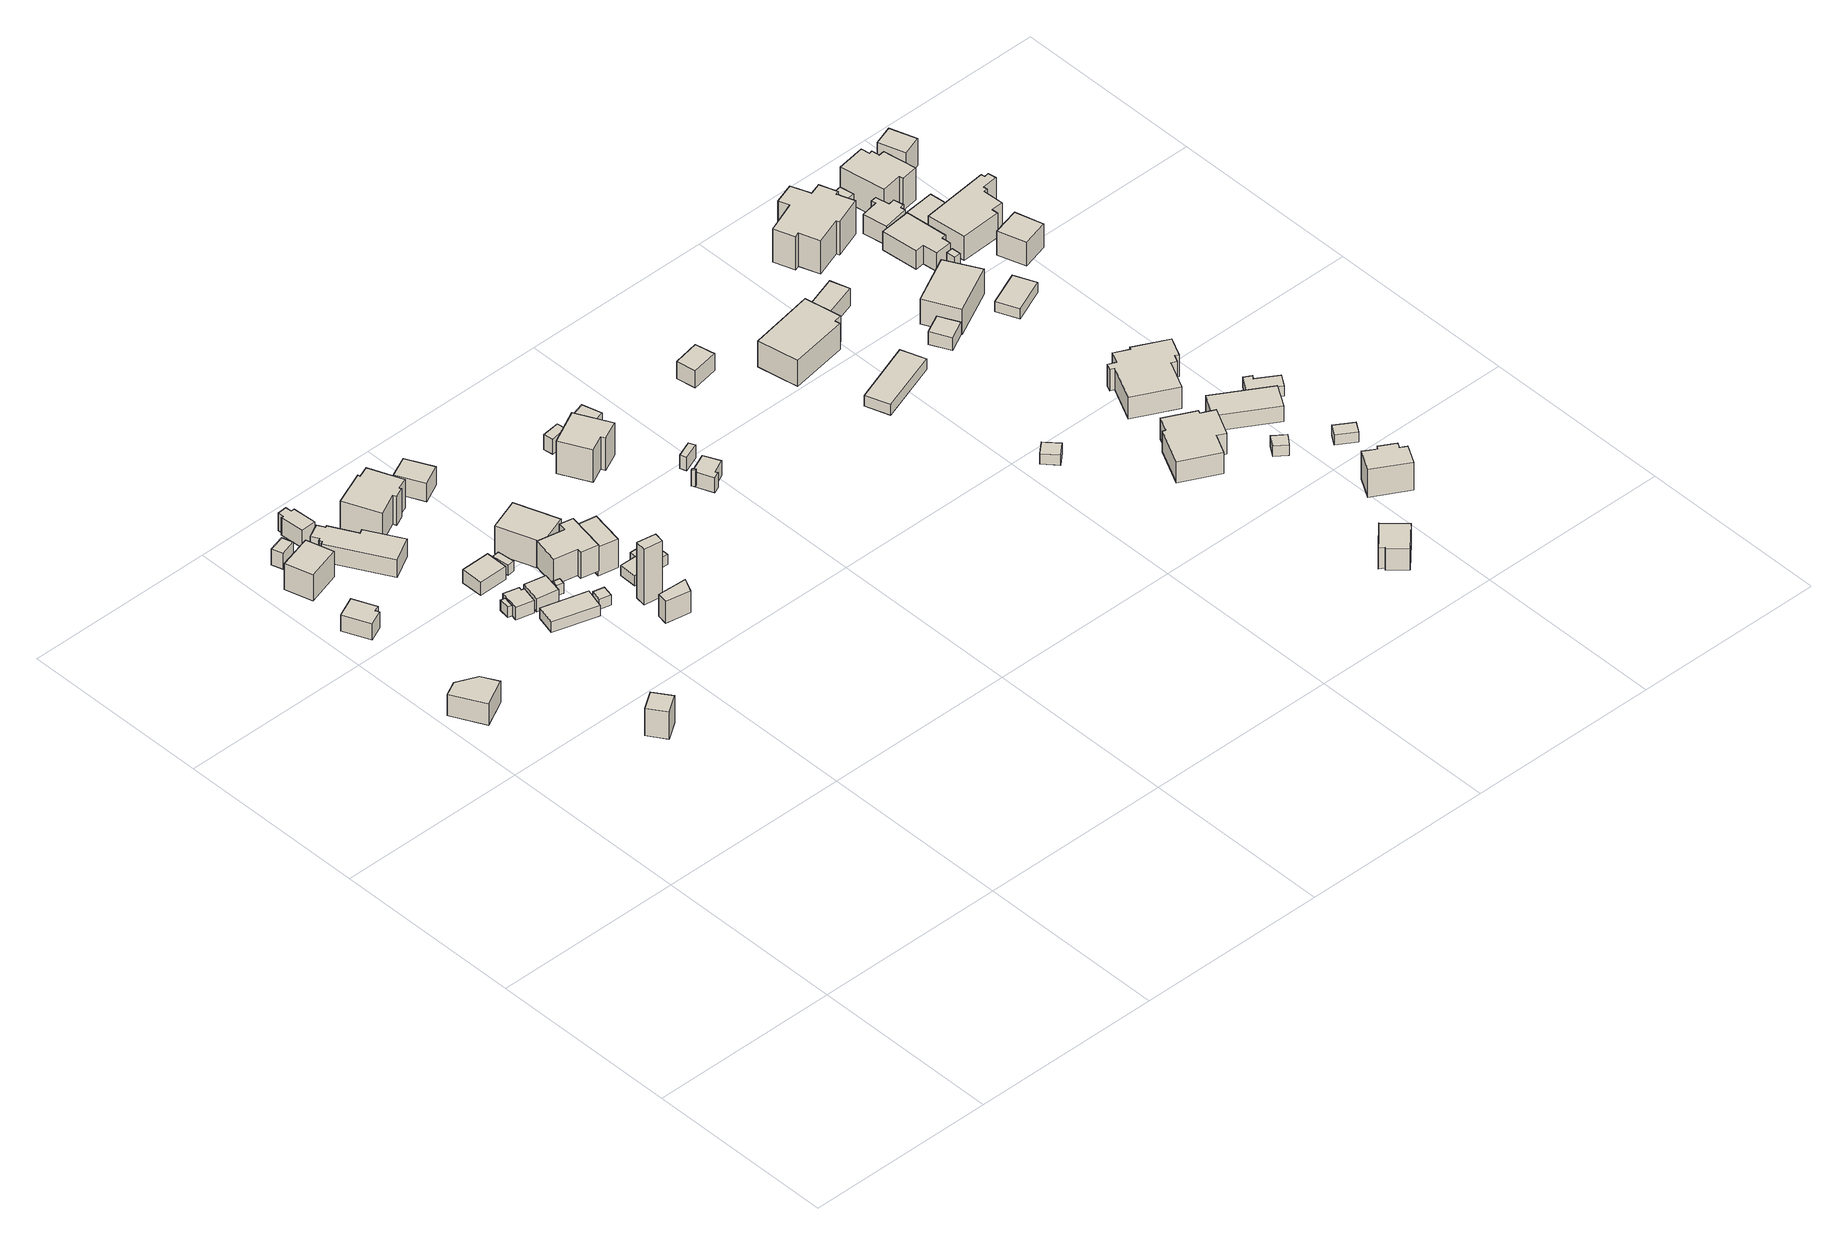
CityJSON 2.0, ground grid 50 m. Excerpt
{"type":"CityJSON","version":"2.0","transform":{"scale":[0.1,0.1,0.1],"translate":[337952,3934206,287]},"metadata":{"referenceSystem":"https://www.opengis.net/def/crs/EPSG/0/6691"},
"CityObjects":{
"building1":{"type":"Building","attributes":{"usage":"411","measuredHeight":8.4,"storeysAboveGround":1,"BuildingIDAttribute.prefecture":"14","BuildingIDAttribute.city":"14151","BuildingDetailAttribute.totalFloorArea":64.84,"BuildingDetailAttribute.buildingFootprintArea":64.84,"BuildingDetailAttribute.buildingStructureType":"601","BuildingDetailAttribute.buildingStructureOrgType":"1","BuildingDetailAttribute.orgUsage":"10","BuildingDetailAttribute.surveyYear":2015},"geometry":[{"type":"Solid","lod":"1","boundaries":[[[[0,1,2,3,4]],[[3,5,6,4]],[[2,7,5,3]],[[1,8,7,2]],[[0,9,8,1]],[[4,6,9,0]],[[5,7,8,9,6]]]]}]},
"building2":{"type":"Building","attributes":{"usage":"411","measuredHeight":5.8,"storeysAboveGround":1,"BuildingIDAttribute.prefecture":"14","BuildingIDAttribute.city":"14151","BuildingDetailAttribute.totalFloorArea":34.41,"BuildingDetailAttribute.buildingFootprintArea":34.41,"BuildingDetailAttribute.buildingStructureType":"601","BuildingDetailAttribute.buildingStructureOrgType":"1","BuildingDetailAttribute.orgUsage":"10","BuildingDetailAttribute.surveyYear":2015,"BuildingRiverFloodingRiskAttribute.description":"4","BuildingRiverFloodingRiskAttribute.rankOrg":"1","BuildingRiverFloodingRiskAttribute.depth":0.376,"BuildingRiverFloodingRiskAttribute.adminType":"2","BuildingRiverFloodingRiskAttribute.scale":"2"},"geometry":[{"type":"Solid","lod":"1","boundaries":[[[[10,11,12,13,14,15]],[[14,16,17,15]],[[13,18,16,14]],[[12,19,18,13]],[[11,20,19,12]],[[10,21,20,11]],[[15,17,21,10]],[[16,18,19,20,21,17]]]]}]},
"building3":{"type":"Building","attributes":{"usage":"422","measuredHeight":9.1,"storeysAboveGround":1,"BuildingIDAttribute.prefecture":"14","BuildingIDAttribute.city":"14151","BuildingDetailAttribute.totalFloorArea":25.7,"BuildingDetailAttribute.buildingFootprintArea":25.7,"BuildingDetailAttribute.buildingStructureType":"601","BuildingDetailAttribute.buildingStructureOrgType":"1","BuildingDetailAttribute.orgUsage":"138","BuildingDetailAttribute.surveyYear":2015,"BuildingLandSlideRiskAttribute.description":"1","BuildingLandSlideRiskAttribute.areaType":"1"},"geometry":[{"type":"Solid","lod":"1","boundaries":[[[[22,23,24,25]],[[24,26,27,25]],[[23,28,26,24]],[[22,29,28,23]],[[25,27,29,22]],[[26,28,29,27]]]]}]},
"building4":{"type":"Building","attributes":{"usage":"411","measuredHeight":8.4,"storeysAboveGround":1,"BuildingIDAttribute.prefecture":"14","BuildingIDAttribute.city":"14151","BuildingDetailAttribute.totalFloorArea":98.66,"BuildingDetailAttribute.buildingFootprintArea":98.66,"BuildingDetailAttribute.buildingStructureType":"601","BuildingDetailAttribute.buildingStructureOrgType":"1","BuildingDetailAttribute.orgUsage":"10","BuildingDetailAttribute.surveyYear":2015},"geometry":[{"type":"Solid","lod":"1","boundaries":[[[[30,31,32,33]],[[32,34,35,33]],[[31,36,34,32]],[[30,37,36,31]],[[33,35,37,30]],[[34,36,37,35]]]]}]},
"building5":{"type":"Building","attributes":{"measuredHeight":4.9,"BuildingIDAttribute.prefecture":"14","BuildingIDAttribute.city":"14151","BuildingDetailAttribute.surveyYear":2015},"geometry":[{"type":"Solid","lod":"1","boundaries":[[[[38,39,40,41]],[[40,42,43,41]],[[39,44,42,40]],[[38,45,44,39]],[[41,43,45,38]],[[42,44,45,43]]]]}]},
"building6":{"type":"Building","attributes":{"measuredHeight":5.6,"BuildingIDAttribute.prefecture":"14","BuildingIDAttribute.city":"14151","BuildingDetailAttribute.surveyYear":2015},"geometry":[{"type":"Solid","lod":"1","boundaries":[[[[46,47,48,49,50,51,52,53]],[[52,54,55,53]],[[51,56,54,52]],[[50,57,56,51]],[[49,58,57,50]],[[48,59,58,49]],[[47,60,59,48]],[[46,61,60,47]],[[53,55,61,46]],[[54,56,57,58,59,60,61,55]]]]}]},
"building7":{"type":"Building","attributes":{"BuildingIDAttribute.prefecture":"14","BuildingIDAttribute.city":"14151","BuildingDetailAttribute.surveyYear":2015,"BuildingRiverFloodingRiskAttribute.description":"4","BuildingRiverFloodingRiskAttribute.rankOrg":"1","BuildingRiverFloodingRiskAttribute.depth":0.36,"BuildingRiverFloodingRiskAttribute.adminType":"2","BuildingRiverFloodingRiskAttribute.scale":"2","BuildingRiverFloodingRiskAttribute.duration":0.1},"geometry":[{"type":"Solid","lod":"1","boundaries":[[[[62,63,64,65]],[[64,66,67,65]],[[63,68,66,64]],[[62,69,68,63]],[[65,67,69,62]],[[66,68,69,67]]]]}]},
"building8":{"type":"Building","attributes":{"usage":"411","measuredHeight":6.8,"storeysAboveGround":2,"BuildingIDAttribute.prefecture":"14","BuildingIDAttribute.city":"14151","BuildingDetailAttribute.totalFloorArea":192.04,"BuildingDetailAttribute.buildingFootprintArea":96.02,"BuildingDetailAttribute.buildingStructureType":"601","BuildingDetailAttribute.buildingStructureOrgType":"1","BuildingDetailAttribute.orgUsage":"10","BuildingDetailAttribute.surveyYear":2015,"BuildingRiverFloodingRiskAttribute.description":"4","BuildingRiverFloodingRiskAttribute.rankOrg":"1","BuildingRiverFloodingRiskAttribute.depth":0.352,"BuildingRiverFloodingRiskAttribute.adminType":"2","BuildingRiverFloodingRiskAttribute.scale":"2"},"geometry":[{"type":"Solid","lod":"1","boundaries":[[[[70,71,72,73,74,75,76,77,78,79,80,81]],[[80,82,83,81]],[[79,84,82,80]],[[78,85,84,79]],[[77,86,85,78]],[[76,87,86,77]],[[75,88,87,76]],[[74,89,88,75]],[[73,90,89,74]],[[72,91,90,73]],[[71,92,91,72]],[[70,93,92,71]],[[81,83,93,70]],[[82,84,85,86,87,88,89,90,91,92,93,83]]]]}]},
"building9":{"type":"Building","attributes":{"measuredHeight":3.9,"BuildingIDAttribute.prefecture":"14","BuildingIDAttribute.city":"14151","BuildingDetailAttribute.surveyYear":2015,"BuildingRiverFloodingRiskAttribute.description":"4","BuildingRiverFloodingRiskAttribute.rankOrg":"2","BuildingRiverFloodingRiskAttribute.depth":0.688,"BuildingRiverFloodingRiskAttribute.adminType":"2","BuildingRiverFloodingRiskAttribute.scale":"2","BuildingRiverFloodingRiskAttribute.duration":0.1},"geometry":[{"type":"Solid","lod":"1","boundaries":[[[[94,95,96,97,98,99]],[[98,100,101,99]],[[97,102,100,98]],[[96,103,102,97]],[[95,104,103,96]],[[94,105,104,95]],[[99,101,105,94]],[[100,102,103,104,105,101]]]]}]},
"building10":{"type":"Building","attributes":{"usage":"401","measuredHeight":4.2,"storeysAboveGround":1,"BuildingIDAttribute.prefecture":"14","BuildingIDAttribute.city":"14151","BuildingDetailAttribute.totalFloorArea":66.99,"BuildingDetailAttribute.buildingFootprintArea":66.99,"BuildingDetailAttribute.buildingStructureType":"601","BuildingDetailAttribute.buildingStructureOrgType":"1","BuildingDetailAttribute.orgUsage":"61","BuildingDetailAttribute.surveyYear":2015,"BuildingRiverFloodingRiskAttribute.description":"4","BuildingRiverFloodingRiskAttribute.rankOrg":"2","BuildingRiverFloodingRiskAttribute.depth":0.864,"BuildingRiverFloodingRiskAttribute.adminType":"2","BuildingRiverFloodingRiskAttribute.scale":"2","BuildingRiverFloodingRiskAttribute.duration":3.72},"geometry":[{"type":"Solid","lod":"1","boundaries":[[[[106,107,108,109]],[[108,110,111,109]],[[107,112,110,108]],[[106,113,112,107]],[[109,111,113,106]],[[110,112,113,111]]]]}]},
"building11":{"type":"Building","attributes":{"usage":"413","measuredHeight":4.5,"storeysAboveGround":1,"BuildingIDAttribute.prefecture":"14","BuildingIDAttribute.city":"14151","BuildingDetailAttribute.totalFloorArea":35.35,"BuildingDetailAttribute.buildingFootprintArea":35.35,"BuildingDetailAttribute.buildingStructureType":"601","BuildingDetailAttribute.buildingStructureOrgType":"1","BuildingDetailAttribute.orgUsage":"30","BuildingDetailAttribute.surveyYear":2015,"BuildingRiverFloodingRiskAttribute.description":"4","BuildingRiverFloodingRiskAttribute.rankOrg":"1","BuildingRiverFloodingRiskAttribute.depth":0.359,"BuildingRiverFloodingRiskAttribute.adminType":"2","BuildingRiverFloodingRiskAttribute.scale":"2"},"geometry":[{"type":"Solid","lod":"1","boundaries":[[[[114,115,116,117]],[[116,118,119,117]],[[115,120,118,116]],[[114,121,120,115]],[[117,119,121,114]],[[118,120,121,119]]]]}]},
"building12":{"type":"Building","attributes":{"usage":"401","measuredHeight":4.3,"storeysAboveGround":1,"BuildingIDAttribute.prefecture":"14","BuildingIDAttribute.city":"14151","BuildingDetailAttribute.totalFloorArea":25.63,"BuildingDetailAttribute.buildingFootprintArea":25.63,"BuildingDetailAttribute.buildingStructureType":"610","BuildingDetailAttribute.buildingStructureOrgType":"2","BuildingDetailAttribute.orgUsage":"61","BuildingDetailAttribute.surveyYear":2015,"BuildingRiverFloodingRiskAttribute.description":"4","BuildingRiverFloodingRiskAttribute.rankOrg":"1","BuildingRiverFloodingRiskAttribute.depth":0.405,"BuildingRiverFloodingRiskAttribute.adminType":"2","BuildingRiverFloodingRiskAttribute.scale":"2"},"geometry":[{"type":"Solid","lod":"1","boundaries":[[[[122,123,124,125]],[[124,126,127,125]],[[123,128,126,124]],[[122,129,128,123]],[[125,127,129,122]],[[126,128,129,127]]]]}]},
"building13":{"type":"Building","attributes":{"BuildingIDAttribute.prefecture":"14","BuildingIDAttribute.city":"14151","BuildingDetailAttribute.surveyYear":2015,"BuildingRiverFloodingRiskAttribute.description":"4","BuildingRiverFloodingRiskAttribute.rankOrg":"1","BuildingRiverFloodingRiskAttribute.depth":0.302,"BuildingRiverFloodingRiskAttribute.adminType":"2","BuildingRiverFloodingRiskAttribute.scale":"2"},"geometry":[{"type":"Solid","lod":"1","boundaries":[[[[130,131,132,133]],[[132,134,135,133]],[[131,136,134,132]],[[130,137,136,131]],[[133,135,137,130]],[[134,136,137,135]]]]}]},
"building14":{"type":"Building","attributes":{"measuredHeight":3.3,"BuildingIDAttribute.prefecture":"14","BuildingIDAttribute.city":"14151","BuildingDetailAttribute.surveyYear":2015,"BuildingRiverFloodingRiskAttribute.description":"4","BuildingRiverFloodingRiskAttribute.rankOrg":"1","BuildingRiverFloodingRiskAttribute.depth":0.175,"BuildingRiverFloodingRiskAttribute.adminType":"2","BuildingRiverFloodingRiskAttribute.scale":"2"},"geometry":[{"type":"Solid","lod":"1","boundaries":[[[[138,139,140,141]],[[140,142,143,141]],[[139,144,142,140]],[[138,145,144,139]],[[141,143,145,138]],[[142,144,145,143]]]]}]},
"building15":{"type":"Building","attributes":{"usage":"411","measuredHeight":10.2,"storeysAboveGround":2,"BuildingIDAttribute.prefecture":"14","BuildingIDAttribute.city":"14151","BuildingDetailAttribute.totalFloorArea":173.59,"BuildingDetailAttribute.buildingFootprintArea":86.8,"BuildingDetailAttribute.buildingStructureType":"601","BuildingDetailAttribute.buildingStructureOrgType":"1","BuildingDetailAttribute.orgUsage":"10","BuildingDetailAttribute.surveyYear":2015,"BuildingRiverFloodingRiskAttribute.description":"4","BuildingRiverFloodingRiskAttribute.rankOrg":"1","BuildingRiverFloodingRiskAttribute.depth":0.364,"BuildingRiverFloodingRiskAttribute.adminType":"2","BuildingRiverFloodingRiskAttribute.scale":"2","BuildingRiverFloodingRiskAttribute.duration":1.5},"geometry":[{"type":"Solid","lod":"1","boundaries":[[[[146,147,148,149,150,151,152,153,154,155]],[[154,156,157,155]],[[153,158,156,154]],[[152,159,158,153]],[[151,160,159,152]],[[150,161,160,151]],[[149,162,161,150]],[[148,163,162,149]],[[147,164,163,148]],[[146,165,164,147]],[[155,157,165,146]],[[156,158,159,160,161,162,163,164,165,157]]]]}]},
"building16":{"type":"Building","attributes":{"BuildingIDAttribute.prefecture":"14","BuildingIDAttribute.city":"14151","BuildingDetailAttribute.surveyYear":2015,"BuildingRiverFloodingRiskAttribute.description":"4","BuildingRiverFloodingRiskAttribute.rankOrg":"2","BuildingRiverFloodingRiskAttribute.depth":0.684,"BuildingRiverFloodingRiskAttribute.adminType":"2","BuildingRiverFloodingRiskAttribute.scale":"2","BuildingRiverFloodingRiskAttribute.duration":3.72},"geometry":[{"type":"Solid","lod":"1","boundaries":[[[[166,167,168,169]],[[168,170,171,169]],[[167,172,170,168]],[[166,173,172,167]],[[169,171,173,166]],[[170,172,173,171]]]]}]},
"building17":{"type":"Building","attributes":{"usage":"411","measuredHeight":8.9,"storeysAboveGround":2,"BuildingIDAttribute.prefecture":"14","BuildingIDAttribute.city":"14151","BuildingDetailAttribute.totalFloorArea":127.25,"BuildingDetailAttribute.buildingFootprintArea":63.62,"BuildingDetailAttribute.buildingStructureType":"601","BuildingDetailAttribute.buildingStructureOrgType":"1","BuildingDetailAttribute.orgUsage":"10","BuildingDetailAttribute.surveyYear":2015,"BuildingRiverFloodingRiskAttribute.description":"4","BuildingRiverFloodingRiskAttribute.rankOrg":"1","BuildingRiverFloodingRiskAttribute.depth":0.061,"BuildingRiverFloodingRiskAttribute.adminType":"2","BuildingRiverFloodingRiskAttribute.scale":"2"},"geometry":[{"type":"Solid","lod":"1","boundaries":[[[[174,175,176,177,178,179,180,181]],[[180,182,183,181]],[[179,184,182,180]],[[178,185,184,179]],[[177,186,185,178]],[[176,187,186,177]],[[175,188,187,176]],[[174,189,188,175]],[[181,183,189,174]],[[182,184,185,186,187,188,189,183]]]]}]},
"building18":{"type":"Building","attributes":{"measuredHeight":17.7,"BuildingIDAttribute.prefecture":"14","BuildingIDAttribute.city":"14151","BuildingDetailAttribute.surveyYear":2015,"BuildingRiverFloodingRiskAttribute.description":"4","BuildingRiverFloodingRiskAttribute.rankOrg":"2","BuildingRiverFloodingRiskAttribute.depth":0.98,"BuildingRiverFloodingRiskAttribute.adminType":"2","BuildingRiverFloodingRiskAttribute.scale":"2","BuildingRiverFloodingRiskAttribute.duration":3.78},"geometry":[{"type":"Solid","lod":"1","boundaries":[[[[190,191,192,193]],[[192,194,195,193]],[[191,196,194,192]],[[190,197,196,191]],[[193,195,197,190]],[[194,196,197,195]]]]}]},
"building19":{"type":"Building","attributes":{"measuredHeight":11,"BuildingIDAttribute.prefecture":"14","BuildingIDAttribute.city":"14151","BuildingDetailAttribute.surveyYear":2015,"BuildingRiverFloodingRiskAttribute.description":"4","BuildingRiverFloodingRiskAttribute.rankOrg":"2","BuildingRiverFloodingRiskAttribute.depth":1.02,"BuildingRiverFloodingRiskAttribute.adminType":"2","BuildingRiverFloodingRiskAttribute.scale":"2","BuildingRiverFloodingRiskAttribute.duration":3.93,"BuildingLandSlideRiskAttribute.description":"1","BuildingLandSlideRiskAttribute.areaType":"1"},"geometry":[{"type":"Solid","lod":"1","boundaries":[[[[198,199,200,201]],[[200,202,203,201]],[[199,204,202,200]],[[198,205,204,199]],[[201,203,205,198]],[[202,204,205,203]]]]}]},
"building20":{"type":"Building","attributes":{"usage":"411","measuredHeight":9,"storeysAboveGround":1,"BuildingIDAttribute.prefecture":"14","BuildingIDAttribute.city":"14151","BuildingDetailAttribute.totalFloorArea":84.44,"BuildingDetailAttribute.buildingFootprintArea":84.44,"BuildingDetailAttribute.buildingStructureType":"601","BuildingDetailAttribute.buildingStructureOrgType":"1","BuildingDetailAttribute.orgUsage":"10","BuildingDetailAttribute.surveyYear":2015,"BuildingRiverFloodingRiskAttribute.description":"4","BuildingRiverFloodingRiskAttribute.rankOrg":"1","BuildingRiverFloodingRiskAttribute.depth":0.087,"BuildingRiverFloodingRiskAttribute.adminType":"2","BuildingRiverFloodingRiskAttribute.scale":"2"},"geometry":[{"type":"Solid","lod":"1","boundaries":[[[[206,207,208,209]],[[208,210,211,209]],[[207,212,210,208]],[[206,213,212,207]],[[209,211,213,206]],[[210,212,213,211]]]]}]},
"building21":{"type":"Building","attributes":{"usage":"411","measuredHeight":5.9,"storeysAboveGround":1,"BuildingIDAttribute.prefecture":"14","BuildingIDAttribute.city":"14151","BuildingDetailAttribute.totalFloorArea":28.84,"BuildingDetailAttribute.buildingFootprintArea":28.84,"BuildingDetailAttribute.buildingStructureType":"601","BuildingDetailAttribute.buildingStructureOrgType":"1","BuildingDetailAttribute.orgUsage":"10","BuildingDetailAttribute.surveyYear":2015,"BuildingRiverFloodingRiskAttribute.description":"4","BuildingRiverFloodingRiskAttribute.rankOrg":"2","BuildingRiverFloodingRiskAttribute.depth":0.584,"BuildingRiverFloodingRiskAttribute.adminType":"2","BuildingRiverFloodingRiskAttribute.scale":"2"},"geometry":[{"type":"Solid","lod":"1","boundaries":[[[[214,215,216,217]],[[216,218,219,217]],[[215,220,218,216]],[[214,221,220,215]],[[217,219,221,214]],[[218,220,221,219]]]]}]},
"building22":{"type":"Building","attributes":{"usage":"411","measuredHeight":9.3,"storeysAboveGround":2,"BuildingIDAttribute.prefecture":"14","BuildingIDAttribute.city":"14151","BuildingDetailAttribute.totalFloorArea":63.34,"BuildingDetailAttribute.buildingFootprintArea":31.67,"BuildingDetailAttribute.buildingStructureType":"601","BuildingDetailAttribute.buildingStructureOrgType":"1","BuildingDetailAttribute.orgUsage":"10","BuildingDetailAttribute.surveyYear":2015,"BuildingRiverFloodingRiskAttribute.description":"4","BuildingRiverFloodingRiskAttribute.rankOrg":"2","BuildingRiverFloodingRiskAttribute.depth":0.756,"BuildingRiverFloodingRiskAttribute.adminType":"2","BuildingRiverFloodingRiskAttribute.scale":"2"},"geometry":[{"type":"Solid","lod":"1","boundaries":[[[[222,223,224,225]],[[224,226,227,225]],[[223,228,226,224]],[[222,229,228,223]],[[225,227,229,222]],[[226,228,229,227]]]]}]},
"building23":{"type":"Building","attributes":{"usage":"411","storeysAboveGround":1,"BuildingIDAttribute.prefecture":"14","BuildingIDAttribute.city":"14151","BuildingDetailAttribute.totalFloorArea":34.85,"BuildingDetailAttribute.buildingFootprintArea":34.85,"BuildingDetailAttribute.buildingStructureType":"601","BuildingDetailAttribute.buildingStructureOrgType":"1","BuildingDetailAttribute.orgUsage":"10","BuildingDetailAttribute.surveyYear":2015,"BuildingRiverFloodingRiskAttribute.description":"4","BuildingRiverFloodingRiskAttribute.rankOrg":"2","BuildingRiverFloodingRiskAttribute.depth":1.28,"BuildingRiverFloodingRiskAttribute.adminType":"2","BuildingRiverFloodingRiskAttribute.scale":"2","BuildingRiverFloodingRiskAttribute.duration":3.78},"geometry":[{"type":"Solid","lod":"1","boundaries":[[[[230,231,232,233,234,235]],[[234,236,237,235]],[[233,238,236,234]],[[232,239,238,233]],[[231,240,239,232]],[[230,241,240,231]],[[235,237,241,230]],[[236,238,239,240,241,237]]]]}]},
"building24":{"type":"Building","attributes":{"BuildingIDAttribute.prefecture":"14","BuildingIDAttribute.city":"14151","BuildingDetailAttribute.surveyYear":2015,"BuildingRiverFloodingRiskAttribute.description":"4","BuildingRiverFloodingRiskAttribute.rankOrg":"2","BuildingRiverFloodingRiskAttribute.depth":2.67,"BuildingRiverFloodingRiskAttribute.adminType":"2","BuildingRiverFloodingRiskAttribute.scale":"2","BuildingRiverFloodingRiskAttribute.duration":3.78},"geometry":[{"type":"Solid","lod":"1","boundaries":[[[[242,243,244,245]],[[244,246,247,245]],[[243,248,246,244]],[[242,249,248,243]],[[245,247,249,242]],[[246,248,249,247]]]]}]},
"building25":{"type":"Building","attributes":{"usage":"411","measuredHeight":11.1,"storeysAboveGround":1,"BuildingIDAttribute.prefecture":"14","BuildingIDAttribute.city":"14151","BuildingDetailAttribute.totalFloorArea":75.23,"BuildingDetailAttribute.buildingFootprintArea":75.23,"BuildingDetailAttribute.buildingStructureType":"601","BuildingDetailAttribute.buildingStructureOrgType":"1","BuildingDetailAttribute.orgUsage":"10","BuildingDetailAttribute.surveyYear":2015},"geometry":[{"type":"Solid","lod":"1","boundaries":[[[[250,251,252,253,254,255]],[[254,256,257,255]],[[253,258,256,254]],[[252,259,258,253]],[[251,260,259,252]],[[250,261,260,251]],[[255,257,261,250]],[[256,258,259,260,261,257]]]]}]},
"building26":{"type":"Building","attributes":{"measuredHeight":4.9,"BuildingIDAttribute.prefecture":"14","BuildingIDAttribute.city":"14151","BuildingDetailAttribute.surveyYear":2015},"geometry":[{"type":"Solid","lod":"1","boundaries":[[[[262,263,264,265]],[[264,266,267,265]],[[263,268,266,264]],[[262,269,268,263]],[[265,267,269,262]],[[266,268,269,267]]]]}]},
"building27":{"type":"Building","attributes":{"measuredHeight":5.1,"BuildingIDAttribute.prefecture":"14","BuildingIDAttribute.city":"14151","BuildingDetailAttribute.surveyYear":2015},"geometry":[{"type":"Solid","lod":"1","boundaries":[[[[270,271,272,273]],[[272,274,275,273]],[[271,276,274,272]],[[270,277,276,271]],[[273,275,277,270]],[[274,276,277,275]]]]}]},
"building28":{"type":"Building","attributes":{"usage":"402","measuredHeight":4.8,"storeysAboveGround":1,"BuildingIDAttribute.prefecture":"14","BuildingIDAttribute.city":"14151","BuildingDetailAttribute.totalFloorArea":23.9,"BuildingDetailAttribute.buildingFootprintArea":23.9,"BuildingDetailAttribute.buildingStructureType":"601","BuildingDetailAttribute.buildingStructureOrgType":"1","BuildingDetailAttribute.orgUsage":"71","BuildingDetailAttribute.surveyYear":2015},"geometry":[{"type":"Solid","lod":"1","boundaries":[[[[278,279,280,281,282,283]],[[282,284,285,283]],[[281,286,284,282]],[[280,287,286,281]],[[279,288,287,280]],[[278,289,288,279]],[[283,285,289,278]],[[284,286,287,288,289,285]]]]}]},
"building29":{"type":"Building","attributes":{"measuredHeight":4.2,"BuildingIDAttribute.prefecture":"14","BuildingIDAttribute.city":"14151","BuildingDetailAttribute.surveyYear":2015},"geometry":[{"type":"Solid","lod":"1","boundaries":[[[[290,291,292,293]],[[292,294,295,293]],[[291,296,294,292]],[[290,297,296,291]],[[293,295,297,290]],[[294,296,297,295]]]]}]},
"building30":{"type":"Building","attributes":{"measuredHeight":4.3,"BuildingIDAttribute.prefecture":"14","BuildingIDAttribute.city":"14151","BuildingDetailAttribute.surveyYear":2015},"geometry":[{"type":"Solid","lod":"1","boundaries":[[[[298,299,300,301]],[[300,302,303,301]],[[299,304,302,300]],[[298,305,304,299]],[[301,303,305,298]],[[302,304,305,303]]]]}]},
"building31":{"type":"Building","attributes":{"BuildingIDAttribute.prefecture":"14","BuildingIDAttribute.city":"14151","BuildingDetailAttribute.surveyYear":2015},"geometry":[{"type":"Solid","lod":"1","boundaries":[[[[306,307,308,309]],[[308,310,311,309]],[[307,312,310,308]],[[306,313,312,307]],[[309,311,313,306]],[[310,312,313,311]]]]}]},
"building32":{"type":"Building","attributes":{"usage":"411","measuredHeight":5.8,"storeysAboveGround":1,"BuildingIDAttribute.prefecture":"14","BuildingIDAttribute.city":"14151","BuildingDetailAttribute.totalFloorArea":29.2,"BuildingDetailAttribute.buildingFootprintArea":29.2,"BuildingDetailAttribute.buildingStructureType":"601","BuildingDetailAttribute.buildingStructureOrgType":"1","BuildingDetailAttribute.orgUsage":"10","BuildingDetailAttribute.surveyYear":2015},"geometry":[{"type":"Solid","lod":"1","boundaries":[[[[314,315,316,317]],[[316,318,319,317]],[[315,320,318,316]],[[314,321,320,315]],[[317,319,321,314]],[[318,320,321,319]]]]}]},
"building33":{"type":"Building","attributes":{"usage":"401","measuredHeight":7.6,"storeysAboveGround":1,"BuildingIDAttribute.prefecture":"14","BuildingIDAttribute.city":"14151","BuildingDetailAttribute.totalFloorArea":48.04,"BuildingDetailAttribute.buildingFootprintArea":48.04,"BuildingDetailAttribute.buildingStructureType":"601","BuildingDetailAttribute.buildingStructureOrgType":"1","BuildingDetailAttribute.orgUsage":"61","BuildingDetailAttribute.surveyYear":2015},"geometry":[{"type":"Solid","lod":"1","boundaries":[[[[322,323,324,325,326,327]],[[326,328,329,327]],[[325,330,328,326]],[[324,331,330,325]],[[323,332,331,324]],[[322,333,332,323]],[[327,329,333,322]],[[328,330,331,332,333,329]]]]}]},
"building34":{"type":"Building","attributes":{"usage":"451","measuredHeight":3.4,"storeysAboveGround":1,"BuildingIDAttribute.prefecture":"14","BuildingIDAttribute.city":"14151","BuildingDetailAttribute.totalFloorArea":95.5,"BuildingDetailAttribute.buildingFootprintArea":95.5,"BuildingDetailAttribute.buildingStructureType":"601","BuildingDetailAttribute.buildingStructureOrgType":"1","BuildingDetailAttribute.orgUsage":"200","BuildingDetailAttribute.surveyYear":2015},"geometry":[{"type":"Solid","lod":"1","boundaries":[[[[334,335,336,337]],[[336,338,339,337]],[[335,340,338,336]],[[334,341,340,335]],[[337,339,341,334]],[[338,340,341,339]]]]}]},
"building35":{"type":"Building","attributes":{"usage":"411","measuredHeight":9.5,"storeysAboveGround":1,"BuildingIDAttribute.prefecture":"14","BuildingIDAttribute.city":"14151","BuildingDetailAttribute.totalFloorArea":152.9,"BuildingDetailAttribute.buildingFootprintArea":152.9,"BuildingDetailAttribute.buildingStructureType":"601","BuildingDetailAttribute.buildingStructureOrgType":"1","BuildingDetailAttribute.orgUsage":"10","BuildingDetailAttribute.surveyYear":2015},"geometry":[{"type":"Solid","lod":"1","boundaries":[[[[342,343,344,345,346,347]],[[346,348,349,347]],[[345,350,348,346]],[[344,351,350,345]],[[343,352,351,344]],[[342,353,352,343]],[[347,349,353,342]],[[348,350,351,352,353,349]]]]}]},
"building36":{"type":"Building","attributes":{"usage":"411","measuredHeight":8.7,"storeysAboveGround":2,"BuildingIDAttribute.prefecture":"14","BuildingIDAttribute.city":"14151","BuildingDetailAttribute.totalFloorArea":249.93,"BuildingDetailAttribute.buildingFootprintArea":124.96,"BuildingDetailAttribute.buildingStructureType":"601","BuildingDetailAttribute.buildingStructureOrgType":"1","BuildingDetailAttribute.orgUsage":"10","BuildingDetailAttribute.surveyYear":2015},"geometry":[{"type":"Solid","lod":"1","boundaries":[[[[354,355,356,357,358,359,360,361,362,363]],[[362,364,365,363]],[[361,366,364,362]],[[360,367,366,361]],[[359,368,367,360]],[[358,369,368,359]],[[357,370,369,358]],[[356,371,370,357]],[[355,372,371,356]],[[354,373,372,355]],[[363,365,373,354]],[[364,366,367,368,369,370,371,372,373,365]]]]}]},
"building37":{"type":"Building","attributes":{"measuredHeight":3.2,"BuildingIDAttribute.prefecture":"14","BuildingIDAttribute.city":"14151","BuildingDetailAttribute.surveyYear":2015},"geometry":[{"type":"Solid","lod":"1","boundaries":[[[[374,375,376,377]],[[376,378,379,377]],[[375,380,378,376]],[[374,381,380,375]],[[377,379,381,374]],[[378,380,381,379]]]]}]},
"building38":{"type":"Building","attributes":{"usage":"411","measuredHeight":5.6,"storeysAboveGround":1,"BuildingIDAttribute.prefecture":"14","BuildingIDAttribute.city":"14151","BuildingDetailAttribute.totalFloorArea":42.83,"BuildingDetailAttribute.buildingFootprintArea":42.83,"BuildingDetailAttribute.buildingStructureType":"601","BuildingDetailAttribute.buildingStructureOrgType":"1","BuildingDetailAttribute.orgUsage":"10","BuildingDetailAttribute.surveyYear":2015,"BuildingLandSlideRiskAttribute.description":"1","BuildingLandSlideRiskAttribute.areaType":"1"},"geometry":[{"type":"Solid","lod":"1","boundaries":[[[[382,383,384,385]],[[384,386,387,385]],[[383,388,386,384]],[[382,389,388,383]],[[385,387,389,382]],[[386,388,389,387]]]]}]},
"building39":{"type":"Building","attributes":{"usage":"411","measuredHeight":9,"storeysAboveGround":2,"BuildingIDAttribute.prefecture":"14","BuildingIDAttribute.city":"14151","BuildingDetailAttribute.totalFloorArea":93.66,"BuildingDetailAttribute.buildingFootprintArea":46.83,"BuildingDetailAttribute.buildingStructureType":"601","BuildingDetailAttribute.buildingStructureOrgType":"1","BuildingDetailAttribute.orgUsage":"10","BuildingDetailAttribute.surveyYear":2015},"geometry":[{"type":"Solid","lod":"1","boundaries":[[[[390,391,392,393,394,395,396,397]],[[396,398,399,397]],[[395,400,398,396]],[[394,401,400,395]],[[393,402,401,394]],[[392,403,402,393]],[[391,404,403,392]],[[390,405,404,391]],[[397,399,405,390]],[[398,400,401,402,403,404,405,399]]]]}]},
"building40":{"type":"Building","attributes":{"usage":"411","measuredHeight":4.3,"storeysAboveGround":1,"BuildingIDAttribute.prefecture":"14","BuildingIDAttribute.city":"14151","BuildingDetailAttribute.totalFloorArea":25.92,"BuildingDetailAttribute.buildingFootprintArea":25.92,"BuildingDetailAttribute.buildingStructureType":"601","BuildingDetailAttribute.buildingStructureOrgType":"1","BuildingDetailAttribute.orgUsage":"10","BuildingDetailAttribute.surveyYear":2015},"geometry":[{"type":"Solid","lod":"1","boundaries":[[[[406,407,408,409]],[[408,410,411,409]],[[407,412,410,408]],[[406,413,412,407]],[[409,411,413,406]],[[410,412,413,411]]]]}]},
"building41":{"type":"Building","attributes":{"usage":"411","measuredHeight":10,"storeysAboveGround":2,"BuildingIDAttribute.prefecture":"14","BuildingIDAttribute.city":"14151","BuildingDetailAttribute.totalFloorArea":290.31,"BuildingDetailAttribute.buildingFootprintArea":145.16,"BuildingDetailAttribute.buildingStructureType":"601","BuildingDetailAttribute.buildingStructureOrgType":"1","BuildingDetailAttribute.orgUsage":"10","BuildingDetailAttribute.surveyYear":2015},"geometry":[{"type":"Solid","lod":"1","boundaries":[[[[414,415,416,417,418,419,420,421,422,423,424,425,426,427]],[[426,428,429,427]],[[425,430,428,426]],[[424,431,430,425]],[[423,432,431,424]],[[422,433,432,423]],[[421,434,433,422]],[[420,435,434,421]],[[419,436,435,420]],[[418,437,436,419]],[[417,438,437,418]],[[416,439,438,417]],[[415,440,439,416]],[[414,441,440,415]],[[427,429,441,414]],[[428,430,431,432,433,434,435,436,437,438,439,440,441,429]]]]}]},
"building42":{"type":"Building","attributes":{"usage":"411","measuredHeight":4.3,"storeysAboveGround":2,"BuildingIDAttribute.prefecture":"14","BuildingIDAttribute.city":"14151","BuildingDetailAttribute.totalFloorArea":14.53,"BuildingDetailAttribute.buildingFootprintArea":7.26,"BuildingDetailAttribute.buildingStructureType":"601","BuildingDetailAttribute.buildingStructureOrgType":"1","BuildingDetailAttribute.orgUsage":"10","BuildingDetailAttribute.surveyYear":2015},"geometry":[{"type":"Solid","lod":"1","boundaries":[[[[442,443,444,445]],[[444,446,447,445]],[[443,448,446,444]],[[442,449,448,443]],[[445,447,449,442]],[[446,448,449,447]]]]}]},
"building43":{"type":"Building","attributes":{"usage":"411","measuredHeight":5.1,"storeysAboveGround":1,"BuildingIDAttribute.prefecture":"14","BuildingIDAttribute.city":"14151","BuildingDetailAttribute.totalFloorArea":88.33,"BuildingDetailAttribute.buildingFootprintArea":88.33,"BuildingDetailAttribute.buildingStructureType":"601","BuildingDetailAttribute.buildingStructureOrgType":"1","BuildingDetailAttribute.orgUsage":"10","BuildingDetailAttribute.surveyYear":2015},"geometry":[{"type":"Solid","lod":"1","boundaries":[[[[450,451,452,453]],[[452,454,455,453]],[[451,456,454,452]],[[450,457,456,451]],[[453,455,457,450]],[[454,456,457,455]]]]}]},
"building44":{"type":"Building","attributes":{"BuildingIDAttribute.prefecture":"14","BuildingIDAttribute.city":"14151","BuildingDetailAttribute.surveyYear":2015},"geometry":[{"type":"Solid","lod":"1","boundaries":[[[[458,459,460,461]],[[460,462,463,461]],[[459,464,462,460]],[[458,465,464,459]],[[461,463,465,458]],[[462,464,465,463]]]]}]},
"building45":{"type":"Building","attributes":{"usage":"411","measuredHeight":9.7,"storeysAboveGround":2,"BuildingIDAttribute.prefecture":"14","BuildingIDAttribute.city":"14151","BuildingDetailAttribute.totalFloorArea":195.95,"BuildingDetailAttribute.buildingFootprintArea":97.97,"BuildingDetailAttribute.buildingStructureType":"601","BuildingDetailAttribute.buildingStructureOrgType":"1","BuildingDetailAttribute.orgUsage":"10","BuildingDetailAttribute.surveyYear":2015,"BuildingLandSlideRiskAttribute.description":"1","BuildingLandSlideRiskAttribute.areaType":"1"},"geometry":[{"type":"Solid","lod":"1","boundaries":[[[[466,467,468,469]],[[468,470,471,469]],[[467,472,470,468]],[[466,473,472,467]],[[469,471,473,466]],[[470,472,473,471]]]]}]},
"building46":{"type":"Building","attributes":{"usage":"451","storeysAboveGround":1,"BuildingIDAttribute.prefecture":"14","BuildingIDAttribute.city":"14151","BuildingDetailAttribute.totalFloorArea":25.12,"BuildingDetailAttribute.buildingFootprintArea":25.12,"BuildingDetailAttribute.buildingStructureType":"601","BuildingDetailAttribute.buildingStructureOrgType":"1","BuildingDetailAttribute.orgUsage":"200","BuildingDetailAttribute.surveyYear":2015},"geometry":[{"type":"Solid","lod":"1","boundaries":[[[[474,475,476,477,478,479]],[[478,480,481,479]],[[477,482,480,478]],[[476,483,482,477]],[[475,484,483,476]],[[474,485,484,475]],[[479,481,485,474]],[[480,482,483,484,485,481]]]]}]},
"building47":{"type":"Building","attributes":{"usage":"413","measuredHeight":13.4,"storeysAboveGround":2,"BuildingIDAttribute.prefecture":"14","BuildingIDAttribute.city":"14151","BuildingDetailAttribute.totalFloorArea":344.1,"BuildingDetailAttribute.buildingFootprintArea":172.05,"BuildingDetailAttribute.buildingStructureType":"601","BuildingDetailAttribute.buildingStructureOrgType":"1","BuildingDetailAttribute.orgUsage":"30","BuildingDetailAttribute.surveyYear":2015,"BuildingLandSlideRiskAttribute.description":"1","BuildingLandSlideRiskAttribute.areaType":"1"},"geometry":[{"type":"Solid","lod":"1","boundaries":[[[[486,487,488,489,490,491,492,493,494,495,496,497,498,499]],[[498,500,501,499]],[[497,502,500,498]],[[496,503,502,497]],[[495,504,503,496]],[[494,505,504,495]],[[493,506,505,494]],[[492,507,506,493]],[[491,508,507,492]],[[490,509,508,491]],[[489,510,509,490]],[[488,511,510,489]],[[487,512,511,488]],[[486,513,512,487]],[[499,501,513,486]],[[500,502,503,504,505,506,507,508,509,510,511,512,513,501]]]]}]},
"building48":{"type":"Building","attributes":{"usage":"451","storeysAboveGround":1,"BuildingIDAttribute.prefecture":"14","BuildingIDAttribute.city":"14151","BuildingDetailAttribute.totalFloorArea":48.8,"BuildingDetailAttribute.buildingFootprintArea":48.8,"BuildingDetailAttribute.buildingStructureType":"601","BuildingDetailAttribute.buildingStructureOrgType":"1","BuildingDetailAttribute.orgUsage":"200","BuildingDetailAttribute.surveyYear":2015},"geometry":[{"type":"Solid","lod":"1","boundaries":[[[[514,515,516,517]],[[516,518,519,517]],[[515,520,518,516]],[[514,521,520,515]],[[517,519,521,514]],[[518,520,521,519]]]]}]},
"building49":{"type":"Building","attributes":{"usage":"411","measuredHeight":6,"storeysAboveGround":2,"BuildingIDAttribute.prefecture":"14","BuildingIDAttribute.city":"14151","BuildingDetailAttribute.totalFloorArea":141.49,"BuildingDetailAttribute.buildingFootprintArea":70.75,"BuildingDetailAttribute.buildingStructureType":"601","BuildingDetailAttribute.buildingStructureOrgType":"1","BuildingDetailAttribute.orgUsage":"10","BuildingDetailAttribute.surveyYear":2015,"BuildingLandSlideRiskAttribute.description":"1","BuildingLandSlideRiskAttribute.areaType":"1"},"geometry":[{"type":"Solid","lod":"1","boundaries":[[[[522,523,524,525,526,527,528,529]],[[528,530,531,529]],[[527,532,530,528]],[[526,533,532,527]],[[525,534,533,526]],[[524,535,534,525]],[[523,536,535,524]],[[522,537,536,523]],[[529,531,537,522]],[[530,532,533,534,535,536,537,531]]]]}]},
"building50":{"type":"Building","attributes":{"BuildingIDAttribute.prefecture":"14","BuildingIDAttribute.city":"14151","BuildingDetailAttribute.surveyYear":2015,"BuildingLandSlideRiskAttribute.description":"1","BuildingLandSlideRiskAttribute.areaType":"1"},"geometry":[{"type":"Solid","lod":"1","boundaries":[[[[538,539,540,541]],[[540,542,543,541]],[[539,544,542,540]],[[538,545,544,539]],[[541,543,545,538]],[[542,544,545,543]]]]}]},
"building51":{"type":"Building","attributes":{"usage":"411","measuredHeight":6.2,"storeysAboveGround":2,"BuildingIDAttribute.prefecture":"14","BuildingIDAttribute.city":"14151","BuildingDetailAttribute.totalFloorArea":67.43,"BuildingDetailAttribute.buildingFootprintArea":33.72,"BuildingDetailAttribute.buildingStructureType":"601","BuildingDetailAttribute.buildingStructureOrgType":"1","BuildingDetailAttribute.orgUsage":"10","BuildingDetailAttribute.surveyYear":2015,"BuildingLandSlideRiskAttribute.description":"1","BuildingLandSlideRiskAttribute.areaType":"1"},"geometry":[{"type":"Solid","lod":"1","boundaries":[[[[546,547,548,549,550,551,552,553,554,555]],[[554,556,557,555]],[[553,558,556,554]],[[552,559,558,553]],[[551,560,559,552]],[[550,561,560,551]],[[549,562,561,550]],[[548,563,562,549]],[[547,564,563,548]],[[546,565,564,547]],[[555,557,565,546]],[[556,558,559,560,561,562,563,564,565,557]]]]}]},
"building52":{"type":"Building","attributes":{"BuildingIDAttribute.prefecture":"14","BuildingIDAttribute.city":"14151","BuildingDetailAttribute.surveyYear":2015,"BuildingLandSlideRiskAttribute.description":"1","BuildingLandSlideRiskAttribute.areaType":"1"},"geometry":[{"type":"Solid","lod":"1","boundaries":[[[[566,567,568,569]],[[568,570,571,569]],[[567,572,570,568]],[[566,573,572,567]],[[569,571,573,566]],[[570,572,573,571]]]]}]},
"building53":{"type":"Building","attributes":{"usage":"411","measuredHeight":7.9,"storeysAboveGround":1,"BuildingIDAttribute.prefecture":"14","BuildingIDAttribute.city":"14151","BuildingDetailAttribute.totalFloorArea":43.88,"BuildingDetailAttribute.buildingFootprintArea":43.88,"BuildingDetailAttribute.buildingStructureType":"601","BuildingDetailAttribute.buildingStructureOrgType":"1","BuildingDetailAttribute.orgUsage":"10","BuildingDetailAttribute.surveyYear":2015,"BuildingLandSlideRiskAttribute.description":"1","BuildingLandSlideRiskAttribute.areaType":"1"},"geometry":[{"type":"Solid","lod":"1","boundaries":[[[[574,575,576,577]],[[576,578,579,577]],[[575,580,578,576]],[[574,581,580,575]],[[577,579,581,574]],[[578,580,581,579]]]]}]},
"building54":{"type":"Building","attributes":{"usage":"411","measuredHeight":4.1,"storeysAboveGround":1,"BuildingIDAttribute.prefecture":"14","BuildingIDAttribute.city":"14151","BuildingDetailAttribute.totalFloorArea":46.29,"BuildingDetailAttribute.buildingFootprintArea":46.29,"BuildingDetailAttribute.buildingStructureType":"601","BuildingDetailAttribute.buildingStructureOrgType":"1","BuildingDetailAttribute.orgUsage":"10","BuildingDetailAttribute.surveyYear":2015,"BuildingLandSlideRiskAttribute.description":"1","BuildingLandSlideRiskAttribute.areaType":"1"},"geometry":[{"type":"Solid","lod":"1","boundaries":[[[[582,583,584,585]],[[584,586,587,585]],[[583,588,586,584]],[[582,589,588,583]],[[585,587,589,582]],[[586,588,589,587]]]]}]},
"building55":{"type":"Building","attributes":{"usage":"411","measuredHeight":10.3,"storeysAboveGround":2,"BuildingIDAttribute.prefecture":"14","BuildingIDAttribute.city":"14151","BuildingDetailAttribute.totalFloorArea":226.89,"BuildingDetailAttribute.buildingFootprintArea":113.44,"BuildingDetailAttribute.buildingStructureType":"601","BuildingDetailAttribute.buildingStructureOrgType":"1","BuildingDetailAttribute.orgUsage":"10","BuildingDetailAttribute.surveyYear":2015,"BuildingLandSlideRiskAttribute.description":"1","BuildingLandSlideRiskAttribute.areaType":"1"},"geometry":[{"type":"Solid","lod":"1","boundaries":[[[[590,591,592,593,594,595,596,597,598,599,600,601]],[[600,602,603,601]],[[599,604,602,600]],[[598,605,604,599]],[[597,606,605,598]],[[596,607,606,597]],[[595,608,607,596]],[[594,609,608,595]],[[593,610,609,594]],[[592,611,610,593]],[[591,612,611,592]],[[590,613,612,591]],[[601,603,613,590]],[[602,604,605,606,607,608,609,610,611,612,613,603]]]]}]},
"building56":{"type":"Building","attributes":{"usage":"411","measuredHeight":10.6,"storeysAboveGround":1,"BuildingIDAttribute.prefecture":"14","BuildingIDAttribute.city":"14151","BuildingDetailAttribute.totalFloorArea":94.27,"BuildingDetailAttribute.buildingFootprintArea":94.27,"BuildingDetailAttribute.buildingStructureType":"601","BuildingDetailAttribute.buildingStructureOrgType":"1","BuildingDetailAttribute.orgUsage":"10","BuildingDetailAttribute.surveyYear":2015,"BuildingLandSlideRiskAttribute.description":"1","BuildingLandSlideRiskAttribute.areaType":"1"},"geometry":[{"type":"Solid","lod":"1","boundaries":[[[[614,615,616,617,618,619,620,621,622,623]],[[622,624,625,623]],[[621,626,624,622]],[[620,627,626,621]],[[619,628,627,620]],[[618,629,628,619]],[[617,630,629,618]],[[616,631,630,617]],[[615,632,631,616]],[[614,633,632,615]],[[623,625,633,614]],[[624,626,627,628,629,630,631,632,633,625]]]]}]},
"building57":{"type":"Building","attributes":{"usage":"411","measuredHeight":8.5,"storeysAboveGround":2,"BuildingIDAttribute.prefecture":"14","BuildingIDAttribute.city":"14151","BuildingDetailAttribute.totalFloorArea":55.04,"BuildingDetailAttribute.buildingFootprintArea":27.52,"BuildingDetailAttribute.buildingStructureType":"601","BuildingDetailAttribute.buildingStructureOrgType":"1","BuildingDetailAttribute.orgUsage":"10","BuildingDetailAttribute.surveyYear":2015,"BuildingLandSlideRiskAttribute.description":"1","BuildingLandSlideRiskAttribute.areaType":"1"},"geometry":[{"type":"Solid","lod":"1","boundaries":[[[[634,635,636,637]],[[636,638,639,637]],[[635,640,638,636]],[[634,641,640,635]],[[637,639,641,634]],[[638,640,641,639]]]]}]}
},
"vertices":[
[48,1135,39],[4,1221,39],[42,1240,39],[97,1216,39],[120,1172,39],[97,1216,101],[120,1172,101],[42,1240,101],[4,1221,101],[48,1135,101],
[14,1573,54],[68,1597,54],[94,1537,54],[80,1531,54],[84,1521,54],[44,1503,54],[84,1521,101],[44,1503,101],[80,1531,101],[94,1537,101],[68,1597,101],[14,1573,101],
[310,895,52],[341,850,52],[295,818,52],[264,864,52],[295,818,132],[264,864,132],[341,850,132],[310,895,132],
[101,1777,61],[121,1706,61],[33,1681,61],[13,1752,61],[33,1681,137],[13,1752,137],[121,1706,137],[101,1777,137],
[86,1837,68],[94,1809,68],[52,1796,68],[43,1825,68],[52,1796,114],[43,1825,114],[94,1809,114],[86,1837,114],
[133,1888,60],[139,1888,60],[138,1904,60],[163,1906,60],[164,1890,60],[173,1890,60],[177,1828,60],[137,1826,60],[177,1828,111],[137,1826,111],[173,1890,111],[164,1890,111],[163,1906,111],[138,1904,111],[139,1888,111],[133,1888,111],
[316,1381,55],[328,1379,55],[322,1350,55],[311,1353,55],[322,1350,85],[311,1353,85],[328,1379,85],[316,1381,85],
[144,1772,50],[152,1777,50],[148,1784,50],[154,1788,50],[143,1807,50],[179,1825,50],[190,1806,50],[194,1808,50],[231,1740,50],[242,1746,50],[293,1655,50],[229,1619,50],[293,1655,102],[229,1619,102],[242,1746,102],[231,1740,102],[194,1808,102],[190,1806,102],[179,1825,102],[143,1807,102],[154,1788,102],[148,1784,102],[152,1777,102],[144,1772,102],
[332,1390,53],[372,1380,53],[369,1371,53],[377,1369,53],[366,1325,53],[320,1336,53],[366,1325,89],[320,1336,89],[377,1369,89],[369,1371,89],[372,1380,89],[332,1390,89],
[483,1275,48],[468,1223,48],[352,1256,48],[366,1308,48],[352,1256,79],[366,1308,79],[468,1223,79],[483,1275,79],
[321,1507,51],[397,1508,51],[397,1450,51],[321,1449,51],[397,1450,90],[321,1449,90],[397,1508,90],[321,1507,90],
[384,1379,53],[440,1367,53],[428,1313,53],[372,1324,53],[428,1313,91],[372,1324,91],[440,1367,91],[384,1379,91],
[444,1349,53],[461,1345,53],[457,1328,53],[441,1333,53],[457,1328,83],[441,1333,83],[461,1345,83],[444,1349,83],
[403,1498,55],[422,1500,55],[426,1455,55],[407,1453,55],[426,1455,85],[407,1453,85],[422,1500,85],[403,1498,85],
[251,1825,45],[338,1861,45],[340,1855,45],[368,1866,45],[404,1779,45],[375,1767,45],[378,1763,45],[351,1750,45],[347,1759,45],[290,1731,45],[347,1759,129],[290,1731,129],[351,1750,129],[378,1763,129],[375,1767,129],[404,1779,129],[368,1866,129],[340,1855,129],[338,1861,129],[251,1825,129],
[487,1267,49],[516,1260,49],[509,1231,49],[480,1238,49],[509,1231,79],[480,1238,79],[516,1260,79],[487,1267,79],
[483,1442,41],[554,1428,41],[558,1449,41],[593,1442,41],[573,1339,41],[527,1348,41],[529,1360,41],[469,1372,41],[529,1360,117],[469,1372,117],[527,1348,117],[573,1339,117],[593,1442,117],[558,1449,117],[554,1428,117],[483,1442,117],
[577,1221,35],[626,1213,35],[621,1186,35],[573,1193,35],[621,1186,199],[573,1193,199],[626,1213,199],[577,1221,199],
[583,1158,19],[660,1154,19],[642,1118,19],[578,1130,19],[642,1118,83],[578,1130,83],[660,1154,83],[583,1158,83],
[468,1561,13],[550,1590,13],[590,1477,13],[508,1447,13],[590,1477,94],[508,1447,94],[550,1590,94],[468,1561,94],
[424,1838,38],[477,1863,38],[511,1793,38],[458,1767,38],[511,1793,92],[458,1767,92],[477,1863,92],[424,1838,92],
[598,1435,16],[648,1426,16],[631,1338,16],[581,1348,16],[631,1338,100],[581,1348,100],[648,1426,100],[598,1435,100],
[611,1309,24],[655,1308,24],[655,1325,24],[688,1325,24],[687,1261,24],[610,1262,24],[687,1261,54],[610,1262,54],[688,1325,54],[655,1325,54],[655,1308,54],[611,1309,54],
[694,1295,24],[712,1295,24],[711,1264,24],[693,1265,24],[711,1264,54],[693,1265,54],[712,1295,54],[694,1295,54],
[743,1655,20],[833,1700,20],[878,1611,20],[829,1587,20],[824,1598,20],[782,1577,20],[824,1598,115],[782,1577,115],[829,1587,115],[878,1611,115],[833,1700,115],[743,1655,115],
[899,1385,67],[904,1377,67],[900,1374,67],[894,1382,67],[900,1374,114],[894,1382,114],[904,1377,114],[899,1385,114],
[781,1706,20],[777,1731,20],[823,1737,20],[827,1713,20],[823,1737,64],[827,1713,64],[777,1731,64],[781,1706,64],
[977,1373,53],[941,1356,53],[944,1350,53],[927,1342,53],[906,1392,53],[958,1415,53],[906,1392,97],[958,1415,97],[927,1342,97],[944,1350,97],[941,1356,97],[977,1373,97],
[933,1461,44],[975,1478,44],[982,1462,44],[939,1445,44],[982,1462,83],[939,1445,83],[975,1478,83],[933,1461,83],
[869,1730,33],[900,1739,33],[914,1689,33],[883,1680,33],[914,1689,72],[883,1680,72],[900,1739,72],[869,1730,72],
[1429,829,198],[1460,795,198],[1430,768,198],[1399,803,198],[1430,768,228],[1399,803,228],[1460,795,228],[1429,829,228],
[1150,1701,21],[1219,1714,21],[1229,1663,21],[1159,1650,21],[1229,1663,71],[1159,1650,71],[1219,1714,71],[1150,1701,71],
[1823,63,182],[1763,2,182],[1723,40,182],[1727,44,182],[1715,53,182],[1772,112,182],[1715,53,243],[1772,112,243],[1727,44,243],[1723,40,243],[1763,2,243],[1823,63,243],
[1536,1309,66],[1374,1253,66],[1353,1315,66],[1514,1372,66],[1353,1315,97],[1514,1372,97],[1374,1253,97],[1536,1309,97],
[1285,1584,49],[1457,1615,49],[1474,1519,49],[1454,1515,49],[1456,1501,49],[1304,1476,49],[1456,1501,125],[1304,1476,125],[1454,1515,125],[1474,1519,125],[1457,1615,125],[1285,1584,125],
[1654,680,158],[1662,677,158],[1680,714,158],[1758,675,158],[1755,667,158],[1789,650,158],[1752,577,158],[1730,588,158],[1703,535,158],[1606,584,158],[1703,535,219],[1606,584,219],[1730,588,219],[1752,577,219],[1789,650,219],[1755,667,219],[1758,675,219],[1680,714,219],[1662,677,219],[1654,680,219],
[1843,535,153],[1874,512,153],[1853,484,153],[1823,506,153],[1853,484,184],[1823,506,184],[1874,512,184],[1843,535,184],
[1462,1615,42],[1561,1647,42],[1577,1597,42],[1478,1566,42],[1577,1597,93],[1478,1566,93],[1561,1647,93],[1462,1615,93],
[1934,287,168],[1939,294,168],[1979,271,168],[1972,258,168],[1988,248,168],[1961,200,168],[1871,252,168],[1902,306,168],[1871,252,250],[1902,306,250],[1961,200,250],[1988,248,250],[1972,258,250],[1979,271,250],[1939,294,250],[1934,287,250],
[1588,1360,75],[1638,1385,75],[1663,1333,75],[1613,1308,75],[1663,1333,112],[1613,1308,112],[1638,1385,112],[1588,1360,112],
[1729,912,145],[1718,917,145],[1726,933,145],[1746,924,145],[1760,953,145],[1798,934,145],[1801,940,145],[1887,897,145],[1862,847,145],[1853,852,145],[1844,834,145],[1831,840,145],[1794,766,145],[1684,821,145],[1794,766,208],[1684,821,208],[1831,840,208],[1844,834,208],[1853,852,208],[1862,847,208],[1887,897,208],[1801,940,208],[1798,934,208],[1760,953,208],[1746,924,208],[1726,933,208],[1718,917,208],[1729,912,208],
[1989,303,168],[1976,277,168],[1944,296,168],[1958,321,168],[1944,296,209],[1958,321,209],[1976,277,209],[1989,303,209],
[1825,722,146],[1962,638,146],[1926,579,146],[1789,664,146],[1926,579,192],[1789,664,192],[1962,638,192],[1825,722,192],
[2010,437,155],[1992,410,155],[1946,440,155],[1964,467,155],[1946,440,185],[1964,467,185],[1992,410,185],[2010,437,185],
[1623,1423,73],[1747,1486,73],[1794,1398,73],[1667,1334,73],[1794,1398,146],[1667,1334,146],[1747,1486,146],[1623,1423,146],
[1940,726,144],[1959,714,144],[1953,706,144],[2006,672,144],[1986,642,144],[1916,689,144],[1986,642,174],[1916,689,174],[2006,672,174],[1953,706,174],[1959,714,174],[1940,726,174],
[1589,1776,35],[1576,1771,35],[1557,1825,35],[1638,1856,35],[1629,1884,35],[1682,1902,35],[1701,1852,35],[1731,1862,35],[1747,1816,35],[1738,1813,35],[1754,1767,35],[1680,1741,35],[1677,1748,35],[1607,1723,35],[1677,1748,133],[1607,1723,133],[1680,1741,133],[1754,1767,133],[1738,1813,133],[1747,1816,133],[1731,1862,133],[1701,1852,133],[1682,1902,133],[1629,1884,133],[1638,1856,133],[1557,1825,133],[1576,1771,133],[1589,1776,133],
[1853,1371,80],[1877,1315,80],[1789,1278,80],[1765,1334,80],[1789,1278,110],[1765,1334,110],[1877,1315,110],[1853,1371,110],
[1744,1671,57],[1826,1679,57],[1836,1567,57],[1824,1565,57],[1826,1541,57],[1781,1537,57],[1777,1576,57],[1753,1573,57],[1777,1576,111],[1753,1573,111],[1781,1537,111],[1826,1541,111],[1824,1565,111],[1836,1567,111],[1826,1679,111],[1744,1671,111],
[1806,1532,71],[1824,1533,71],[1826,1509,71],[1808,1508,71],[1826,1509,101],[1808,1508,101],[1824,1533,101],[1806,1532,101],
[1749,1739,58],[1795,1747,58],[1793,1759,58],[1808,1761,58],[1815,1725,58],[1831,1728,58],[1836,1701,58],[1825,1699,58],[1827,1686,58],[1760,1674,58],[1827,1686,114],[1760,1674,114],[1825,1699,114],[1836,1701,114],[1831,1728,114],[1815,1725,114],[1808,1761,114],[1793,1759,114],[1795,1747,114],[1749,1739,114],
[1772,1857,59],[1794,1860,59],[1800,1823,59],[1778,1820,59],[1800,1823,89],[1778,1820,89],[1794,1860,89],[1772,1857,89],
[1898,1469,78],[1970,1488,78],[1990,1416,78],[1921,1397,78],[1990,1416,148],[1921,1397,148],[1970,1488,148],[1898,1469,148],
[1837,1631,59],[1831,1696,59],[1921,1705,59],[1927,1640,59],[1921,1705,91],[1927,1640,91],[1831,1696,91],[1837,1631,91],
[1835,1622,61],[2015,1642,61],[2016,1632,61],[2028,1634,61],[2031,1612,61],[1990,1608,61],[1991,1598,61],[1981,1597,61],[1984,1542,61],[1952,1541,61],[1953,1524,61],[1847,1519,61],[1953,1524,132],[1847,1519,132],[1952,1541,132],[1984,1542,132],[1981,1597,132],[1991,1598,132],[1990,1608,132],[2031,1612,132],[2028,1634,132],[2016,1632,132],[2015,1642,132],[1835,1622,132],
[1804,1870,41],[1879,1882,41],[1882,1859,41],[1891,1861,41],[1894,1840,41],[1909,1842,41],[1923,1754,41],[1878,1747,41],[1876,1758,41],[1823,1749,41],[1876,1758,135],[1823,1749,135],[1878,1747,135],[1923,1754,135],[1909,1842,135],[1894,1840,135],[1891,1861,135],[1882,1859,135],[1879,1882,135],[1804,1870,135],
[1955,1912,9],[2006,1929,9],[2029,1860,9],[1978,1843,9],[2029,1860,88],[1978,1843,88],[2006,1929,88],[1955,1912,88]
]}
